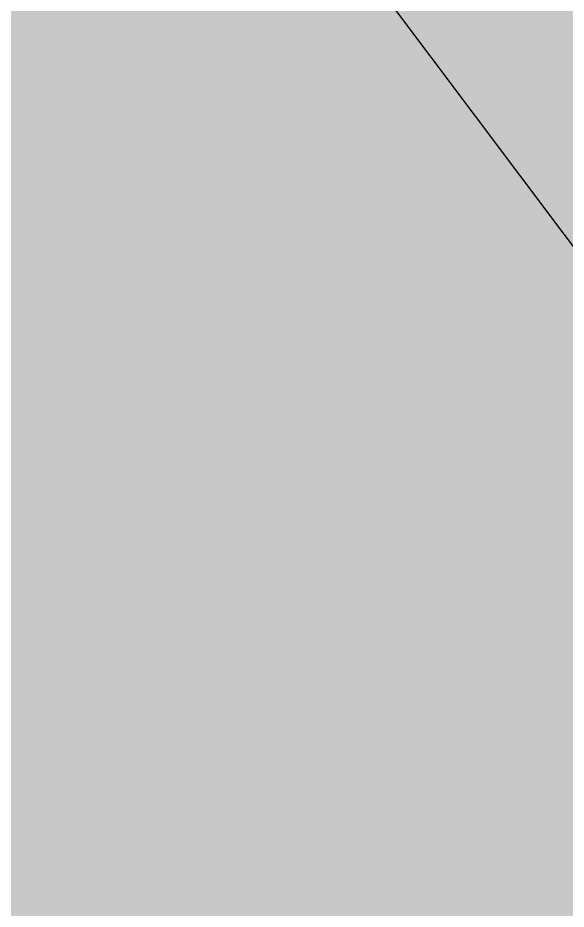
# Model space of a CAD drawing. Header units: metres. Extents: x 319070 to 324072, y 7409258 to 7428295.
# Drawn here: x 321044.82 to 321054.42, y 7409574.81 to 7409590.43 of the extents above; entities that cross this region are included whole.
import ezdxf
from ezdxf.enums import TextEntityAlignment as Align

# ---------------------------------------------------------------- set-up
doc = ezdxf.new("R2010")
doc.units = ezdxf.units.M
doc.header["$LTSCALE"] = 1000
for name, color, linetype in [('F-HATCH-CPTM', 51, 'Continuous'), ('F-HATCH-MRS', 91, 'Continuous'), ('F-HZ-AMV', 3, 'Continuous'), ('U-HZ-AMV', 3, 'Continuous')]:
    doc.layers.add(name, color=color, linetype=linetype)
doc.layers.add('U-HZ-EIXO L7-V1', color=240, linetype='L7-V1_LINE', lineweight=30)
doc.layers.add('U-HZ-EIXO TIC AMPLIAÇÃO FUTURA', color=253, linetype='TIC_LINE', lineweight=30)
doc.styles.add('ARIAL', font='arial.ttf')
doc.styles.get("Standard").update_dxf_attribs({"font": 'simplex.shx'})
doc.linetypes.add('L7-V1_LINE', pattern='A,3.5,-0.25,["L7-V1",Standard,S=0.175,R=0,X=-0.05,Y=-0.1],-0.75', length=4.5)
doc.linetypes.add('TIC_LINE', pattern='A,3.5,-0.25,["TIC",Standard,S=0.175,R=0,X=-0.05,Y=-0.1],-0.5', length=4.25)

# ---------------------------------------------------------------- blocks, each defined once
blk = doc.blocks.new('ACAD-1B-SEM FOTOS')
at = {"layer": 'U-HZ-EIXO L7-V1', "color": 240, "linetype": 'L7-V1_LINE', "lineweight": 30}
blk.add_lwpolyline([(321091.101, 7409537.749), (321041.889, 7409603.278), (321040.537, 7409605.079), (321039.185, 7409606.879), (321037.832, 7409608.679), (321036.478, 7409610.478), (321035.124, 7409612.277)], dxfattribs=at)
at = {"layer": 'F-HZ-AMV', "style": 'ARIAL'}
for rotation, p in [(295.5839, (321971.581, 7422812.554)), (115.5839, (321986.625, 7422778.948))]:
    blk.add_attdef('1:10', text='', height=2, rotation=rotation, dxfattribs=at).set_placement(p, align=Align.MIDDLE_CENTER)
at = {"layer": 'U-HZ-AMV', "style": 'ARIAL'}
for tag, rotation, p in [('1:18,5', 315.7381, (319638.151, 7426229.864)), ('1:14', 335.825, (321321.571, 7424682.531)), ('1:14', 296.7481, (321471.205, 7424550.779)), ('1:14', 107.9288, (321494.474, 7424491.482)), ('1:12', 273.7946, (321325.295, 7424262.385)), ('1:14', 313.6144, (323073.92, 7421285.032)), ('1:14', 126.3999, (323112.96, 7421237.46)), ('1:14,5', 302.0509, (320493.625, 7410186.715)), ('1:14,5', 306.9146, (320501.086, 7410184.279))]:
    blk.add_attdef(tag, text='', height=2, rotation=rotation, dxfattribs=at).set_placement(p, align=Align.MIDDLE_CENTER)
at = {"layer": 'U-HZ-AMV', "color": 253, "style": 'ARIAL'}
for rotation, p in [(145.5442, (323476.01, 7420867.728)), (58.4759, (320151.611, 7412087.258)), (134.8912, (320158.209, 7410825.553))]:
    blk.add_attdef('1:18,5', text='', height=2, rotation=rotation, dxfattribs=at).set_placement(p, align=Align.MIDDLE_CENTER)
at = {"layer": 'U-HZ-EIXO TIC AMPLIAÇÃO FUTURA', "style": 'ARIAL'}
blk.add_attdef('1:18,5', text='', height=2, rotation=132.2359, dxfattribs=at).set_placement((322529.944, 7421959.258), align=Align.MIDDLE_CENTER)

msp = doc.modelspace()

# ---------------------------------------------------------------- hatches: boundary and pattern name
at = {"layer": 'F-HATCH-CPTM', "transparency": 33554559}
h = msp.add_hatch(color=256, dxfattribs=at)
h.dxf.hatch_style = 1
edge = h.paths.add_edge_path()
edge.add_line((321077.803, 7409527.578), (321077.684, 7409527.734))
edge.add_line((321077.684, 7409527.734), (321103.041, 7409546.776))
edge.add_line((321103.041, 7409546.776), (321079.835, 7409577.142))
edge.add_arc((315659.361, 7405431.449), 6824.098, 37.409522, 38.1909703)
edge.add_line((321022.79, 7409650.684), (321005.858, 7409670.963))
edge.add_line((321005.858, 7409670.963), (320980.7, 7409649.23))
edge.add_line((320980.7, 7409649.23), (320992.914, 7409634.808))
edge.add_line((320992.914, 7409634.808), (321007.293, 7409617.125))
edge.add_line((321007.293, 7409617.125), (321021.523, 7409599.313))
edge.add_line((321021.523, 7409599.313), (321049.81, 7409563.557))
edge.add_line((321049.81, 7409563.557), (321063.856, 7409545.605))
edge.add_line((321063.856, 7409545.605), (321077.803, 7409527.578))
at = {"layer": 'F-HATCH-MRS', "transparency": 33554559}
h = msp.add_hatch(color=256, dxfattribs=at)
h.dxf.hatch_style = 1
edge = h.paths.add_edge_path()
edge.add_line((321104.333, 7409547.747), (321054.32, 7409615.839))
edge.add_line((321054.32, 7409615.839), (321052.945, 7409617.63))
edge.add_line((321052.945, 7409617.63), (321051.569, 7409619.422))
edge.add_line((321051.569, 7409619.422), (321050.191, 7409621.214))
edge.add_line((321050.191, 7409621.214), (321048.813, 7409623.007))
edge.add_line((321048.813, 7409623.007), (321047.433, 7409624.799))
edge.add_line((321047.433, 7409624.799), (321046.051, 7409626.591))
edge.add_line((321046.051, 7409626.591), (321044.667, 7409628.383))
edge.add_line((321044.667, 7409628.383), (321043.281, 7409630.175))
edge.add_line((321043.281, 7409630.175), (321041.892, 7409631.966))
edge.add_line((321041.892, 7409631.966), (321040.501, 7409633.755))
edge.add_line((321040.501, 7409633.755), (321039.107, 7409635.544))
edge.add_line((321039.107, 7409635.544), (321037.709, 7409637.331))
edge.add_line((321037.709, 7409637.331), (321036.308, 7409639.117))
edge.add_line((321036.308, 7409639.117), (321034.904, 7409640.901))
edge.add_line((321034.904, 7409640.901), (321033.496, 7409642.684))
edge.add_line((321033.496, 7409642.684), (321032.083, 7409644.464))
edge.add_line((321032.083, 7409644.464), (321030.666, 7409646.242))
edge.add_line((321030.666, 7409646.242), (321029.245, 7409648.017))
edge.add_line((321029.245, 7409648.017), (321027.819, 7409649.79))
edge.add_line((321027.819, 7409649.79), (321026.388, 7409651.56))
edge.add_line((321026.388, 7409651.56), (321024.951, 7409653.326))
edge.add_line((321024.951, 7409653.326), (321023.509, 7409655.09))
edge.add_line((321023.509, 7409655.09), (321022.062, 7409656.85))
edge.add_line((321022.062, 7409656.85), (321020.608, 7409658.606))
edge.add_line((321020.608, 7409658.606), (321019.149, 7409660.359))
edge.add_line((321019.149, 7409660.359), (321017.682, 7409662.107))
edge.add_line((321017.682, 7409662.107), (321016.21, 7409663.851))
edge.add_line((321016.21, 7409663.851), (321014.73, 7409665.59))
edge.add_line((321014.73, 7409665.59), (321013.244, 7409667.325))
edge.add_line((321013.244, 7409667.325), (321011.75, 7409669.054))
edge.add_line((321011.75, 7409669.054), (321010.251, 7409670.777))
edge.add_arc((320590.871, 7409304.212), 557, 41.15558, 41.46549)
edge.add_line((321008.262, 7409673.04), (321005.858, 7409670.963))
edge.add_line((321005.858, 7409670.963), (321022.79, 7409650.684))
edge.add_arc((315659.361, 7405431.449), 6824.098, 37.409522, 38.1909703, ccw=False)
edge.add_line((321079.835, 7409577.142), (321103.041, 7409546.776))
edge.add_line((321103.041, 7409546.776), (321104.333, 7409547.747))

# ---------------------------------------------------------------- block references
msp.add_blockref('ACAD-1B-SEM FOTOS', (0, 0))

doc.saveas('drawing.dxf')
